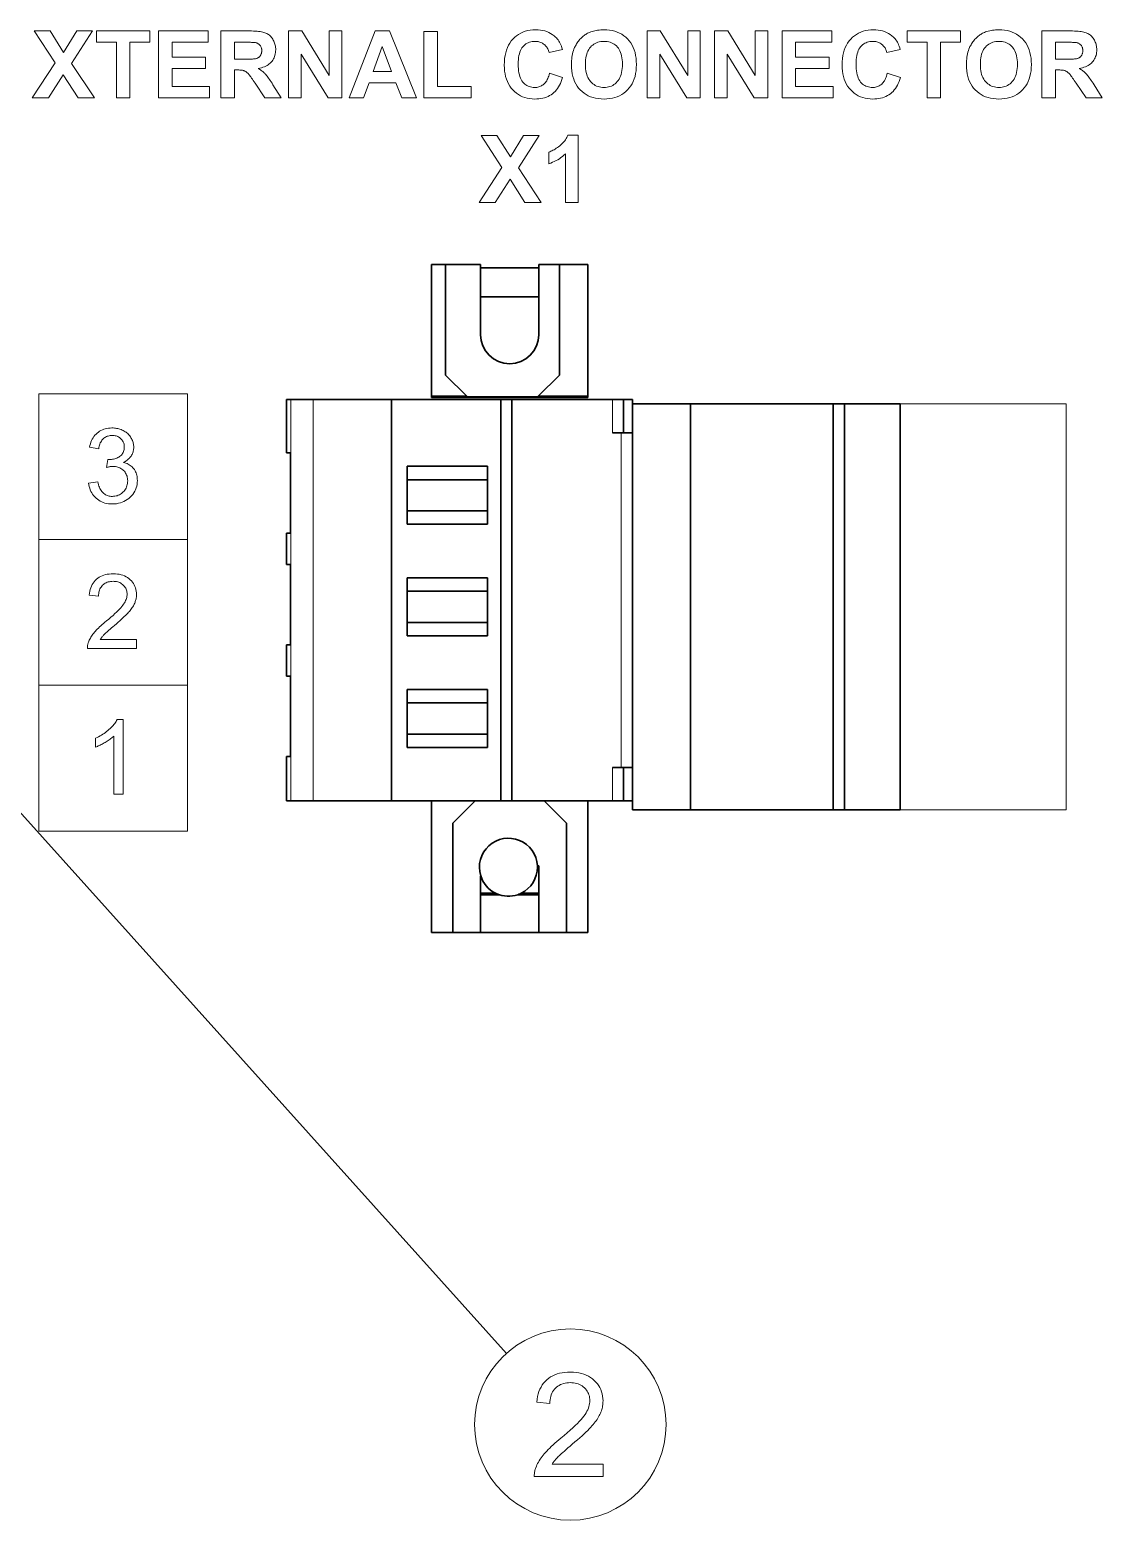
# Model space of a CAD drawing. Extents: x 23 to 417, y 3 to 294.
# Drawn here: x 297.1 to 333.2, y 121.8 to 171.9 of the extents above; entities that cross this region are included whole.
import ezdxf

# ---------------------------------------------------------------- set-up
doc = ezdxf.new("R2010")
doc.units = 0

msp = doc.modelspace()

# ---------------------------------------------------------------- linework, layer by layer
at = {"color": 7, "lineweight": 35, "ltscale": 0.011763}
msp.add_line((310.632, 164.003), (311.103, 164.003), dxfattribs=at)
at = {"color": 7, "lineweight": 35, "ltscale": 0.110625}
for p, q in [((310.632, 164.003), (310.632, 159.578)), ((315.882, 164.003), (315.882, 159.578)), ((310.632, 145.974), (310.632, 141.549)), ((315.882, 145.974), (315.882, 141.549))]:
    msp.add_line(p, q, dxfattribs=at)
at = {"color": 7, "lineweight": 35, "ltscale": 0.029486}
msp.add_line((312.282, 164.003), (311.103, 164.003), dxfattribs=at)
at = {"color": 7, "lineweight": 35, "ltscale": 0.09282}
for p, q in [((311.103, 164.003), (311.103, 160.291)), ((314.928, 164.003), (314.928, 160.291))]:
    msp.add_line(p, q, dxfattribs=at)
at = {"color": 7, "lineweight": 35, "ltscale": 0.05887}
for p, q in [((312.282, 164.003), (312.282, 161.649)), ((314.232, 164.003), (314.232, 161.649))]:
    msp.add_line(p, q, dxfattribs=at)
at = {"color": 7, "lineweight": 35, "ltscale": 0.04875}
for p, q in [((314.232, 163.899), (312.282, 163.899)), ((314.232, 162.924), (312.282, 162.924)), ((319.332, 159.324), (317.382, 159.324)), ((309.807, 157.224), (309.807, 155.274)), ((312.507, 157.224), (312.507, 155.274)), ((309.807, 153.474), (309.807, 151.524)), ((312.507, 153.474), (312.507, 151.524)), ((309.807, 149.724), (309.807, 147.774)), ((312.507, 149.724), (312.507, 147.774)), ((319.332, 145.674), (317.382, 145.674)), ((314.232, 141.549), (312.282, 141.549))]:
    msp.add_line(p, q, dxfattribs=at)
at = {"color": 7, "lineweight": 35, "ltscale": 0.017389}
msp.add_line((314.928, 164.003), (314.232, 164.003), dxfattribs=at)
at = {"color": 7, "lineweight": 35, "ltscale": 0.023862}
msp.add_line((314.928, 164.003), (315.882, 164.003), dxfattribs=at)
at = {"color": 7, "lineweight": 35, "ltscale": 0.025181}
for p, q in [((311.815, 159.578), (311.103, 160.291)), ((314.216, 159.578), (314.928, 160.291))]:
    msp.add_line(p, q, dxfattribs=at)
at = {"color": 7, "lineweight": 13, "ltscale": 0.125}
for p, q in [((297.434, 159.665), (302.434, 159.665)), ((297.434, 154.763), (302.434, 154.763)), ((297.434, 149.862), (302.434, 149.862)), ((297.434, 144.96), (302.434, 144.96))]:
    msp.add_line(p, q, dxfattribs=at)
at = {"color": 7, "lineweight": 13, "ltscale": 0.367633}
for p, q in [((297.434, 159.665), (297.434, 144.96)), ((302.434, 159.665), (302.434, 144.96))]:
    msp.add_line(p, q, dxfattribs=at)
at = {"color": 7, "lineweight": 35, "ltscale": 0.00378}
for p, q in [((305.908, 159.474), (305.757, 159.474)), ((305.908, 145.974), (305.757, 145.974))]:
    msp.add_line(p, q, dxfattribs=at)
at = {"color": 7, "lineweight": 35, "ltscale": 0.028125}
for p, q in [((305.757, 158.349), (305.757, 159.474)), ((317.082, 158.349), (317.082, 159.474)), ((317.082, 147.099), (317.082, 145.974))]:
    msp.add_line(p, q, dxfattribs=at)
at = {"color": 7, "lineweight": 35, "ltscale": 0.018719}
for p, q in [((305.908, 159.474), (306.657, 159.474)), ((305.908, 145.974), (306.657, 145.974))]:
    msp.add_line(p, q, dxfattribs=at)
at = {"color": 7, "lineweight": 13, "ltscale": 0.3375}
for p, q in [((305.908, 159.474), (305.908, 145.974)), ((306.657, 159.474), (306.657, 145.974))]:
    msp.add_line(p, q, dxfattribs=at)
at = {"color": 7, "lineweight": 35, "ltscale": 0.065625}
for p, q in [((309.282, 159.474), (306.657, 159.474)), ((309.282, 145.974), (306.657, 145.974))]:
    msp.add_line(p, q, dxfattribs=at)
at = {"color": 7, "lineweight": 35, "ltscale": 0.091875}
for p, q in [((312.957, 159.474), (309.282, 159.474)), ((312.957, 145.974), (309.282, 145.974)), ((311.345, 141.549), (311.345, 145.224)), ((315.17, 141.549), (315.17, 145.224))]:
    msp.add_line(p, q, dxfattribs=at)
at = {"color": 7, "lineweight": 35, "ltscale": 0.3375}
for p, q in [((309.282, 159.474), (309.282, 145.974)), ((312.957, 159.474), (312.957, 145.974)), ((313.332, 159.474), (313.332, 145.974))]:
    msp.add_line(p, q, dxfattribs=at)
at = {"color": 7, "lineweight": 35, "ltscale": 0.029568}
msp.add_line((310.632, 159.578), (311.815, 159.578), dxfattribs=at)
at = {"color": 7, "lineweight": 35, "ltscale": 0.000944519}
for p, q in [((310.632, 159.578), (310.632, 159.541)), ((315.882, 159.578), (315.882, 159.541))]:
    msp.add_line(p, q, dxfattribs=at)
at = {"color": 7, "lineweight": 35, "ltscale": 0.13125}
msp.add_line((310.632, 159.541), (315.882, 159.541), dxfattribs=at)
at = {"color": 7, "lineweight": 35, "ltscale": 0.000727488}
for p, q in [((311.815, 159.578), (311.836, 159.558)), ((314.216, 159.578), (314.195, 159.558))]:
    msp.add_line(p, q, dxfattribs=at)
at = {"color": 7, "lineweight": 35, "ltscale": 0.058986}
msp.add_line((311.836, 159.558), (314.195, 159.558), dxfattribs=at)
at = {"color": 7, "lineweight": 35, "ltscale": 0.009375}
for p, q in [((313.332, 159.474), (312.957, 159.474)), ((316.707, 159.474), (317.082, 159.474)), ((324.507, 159.324), (324.132, 159.324)), ((317.007, 158.349), (317.382, 158.349)), ((317.007, 147.099), (317.382, 147.099)), ((313.332, 145.974), (312.957, 145.974)), ((316.707, 145.974), (317.082, 145.974)), ((324.507, 145.674), (324.132, 145.674))]:
    msp.add_line(p, q, dxfattribs=at)
at = {"color": 7, "lineweight": 35, "ltscale": 0.084375}
msp.add_line((316.707, 159.474), (313.332, 159.474), dxfattribs=at)
at = {"color": 7, "lineweight": 35, "ltscale": 0.041667}
msp.add_line((314.216, 159.578), (315.882, 159.578), dxfattribs=at)
at = {"color": 7, "lineweight": 13, "ltscale": 0.028125}
for p, q in [((316.707, 158.349), (316.707, 159.474)), ((316.707, 147.099), (316.707, 145.974))]:
    msp.add_line(p, q, dxfattribs=at)
at = {"color": 7, "lineweight": 35, "ltscale": 0.0075}
for p, q in [((317.382, 159.474), (317.082, 159.474)), ((317.007, 158.349), (316.707, 158.349)), ((317.007, 147.099), (316.707, 147.099)), ((317.382, 145.974), (317.082, 145.974))]:
    msp.add_line(p, q, dxfattribs=at)
at = {"color": 7, "lineweight": 35, "ltscale": 0.00375}
msp.add_line((317.382, 159.324), (317.382, 159.474), dxfattribs=at)
at = {"color": 7, "lineweight": 35, "ltscale": 0.024375}
msp.add_line((317.382, 159.324), (317.382, 158.349), dxfattribs=at)
at = {"color": 7, "lineweight": 35, "ltscale": 0.12}
for p, q in [((324.132, 159.324), (319.332, 159.324)), ((324.132, 145.674), (319.332, 145.674))]:
    msp.add_line(p, q, dxfattribs=at)
at = {"color": 7, "lineweight": 35, "ltscale": 0.34125}
for p, q in [((319.332, 159.324), (319.332, 145.674)), ((324.132, 159.324), (324.132, 145.674)), ((324.507, 159.324), (324.507, 145.674)), ((326.382, 159.324), (326.382, 145.674))]:
    msp.add_line(p, q, dxfattribs=at)
at = {"color": 7, "lineweight": 35, "ltscale": 0.046875}
for p, q in [((326.382, 159.324), (324.507, 159.324)), ((326.382, 145.674), (324.507, 145.674))]:
    msp.add_line(p, q, dxfattribs=at)
at = {"color": 7, "lineweight": 13, "ltscale": 0.139345}
for p, q in [((326.382, 159.324), (331.956, 159.324)), ((331.956, 145.674), (326.382, 145.674))]:
    msp.add_line(p, q, dxfattribs=at)
at = {"color": 7, "lineweight": 13, "ltscale": 0.34125}
for p, q in [((326.382, 159.324), (326.382, 145.674)), ((331.956, 145.674), (331.956, 159.324))]:
    msp.add_line(p, q, dxfattribs=at)
at = {"color": 7, "lineweight": 35, "ltscale": 0.016875}
msp.add_line((305.757, 158.349), (305.757, 157.674), dxfattribs=at)
at = {"color": 7, "lineweight": 13, "ltscale": 0.28125}
msp.add_line((317.007, 158.349), (317.007, 147.099), dxfattribs=at)
at = {"color": 7, "lineweight": 35, "ltscale": 0.28125}
msp.add_line((317.382, 158.349), (317.382, 147.099), dxfattribs=at)
at = {"color": 7, "lineweight": 35, "ltscale": 0.003401}
for p, q in [((305.757, 157.674), (305.893, 157.674)), ((305.757, 154.974), (305.893, 154.974)), ((305.757, 153.924), (305.893, 153.924)), ((305.757, 151.224), (305.893, 151.224)), ((305.757, 150.174), (305.893, 150.174)), ((305.757, 147.474), (305.893, 147.474))]:
    msp.add_line(p, q, dxfattribs=at)
at = {"color": 7, "lineweight": 35, "ltscale": 0.0675}
for p, q in [((305.893, 157.674), (305.893, 154.974)), ((309.807, 157.224), (312.507, 157.224)), ((309.807, 156.774), (312.507, 156.774)), ((309.807, 155.724), (312.507, 155.724)), ((309.807, 155.274), (312.507, 155.274)), ((305.893, 153.924), (305.893, 151.224)), ((309.807, 153.474), (312.507, 153.474)), ((309.807, 153.024), (312.507, 153.024)), ((309.807, 151.974), (312.507, 151.974)), ((309.807, 151.524), (312.507, 151.524)), ((305.893, 150.174), (305.893, 147.474)), ((309.807, 149.724), (312.507, 149.724)), ((309.807, 149.274), (312.507, 149.274)), ((309.807, 148.224), (312.507, 148.224)), ((309.807, 147.774), (312.507, 147.774))]:
    msp.add_line(p, q, dxfattribs=at)
at = {"color": 7, "lineweight": 35, "ltscale": 0.02625}
for p, q in [((305.757, 154.974), (305.757, 153.924)), ((305.757, 151.224), (305.757, 150.174))]:
    msp.add_line(p, q, dxfattribs=at)
at = {"color": 7, "lineweight": 13}
msp.add_line((294.685, 147.955), (313.147, 127.405), dxfattribs=at)
at = {"color": 7, "lineweight": 35, "ltscale": 0.0375}
msp.add_line((305.757, 147.474), (305.757, 145.974), dxfattribs=at)
at = {"color": 7, "lineweight": 35, "ltscale": 0.035625}
msp.add_line((317.382, 147.099), (317.382, 145.674), dxfattribs=at)
at = {"color": 7, "lineweight": 35, "ltscale": 0.026517}
for p, q in [((312.095, 145.974), (311.345, 145.224)), ((314.42, 145.974), (315.17, 145.224))]:
    msp.add_line(p, q, dxfattribs=at)
at = {"color": 7, "lineweight": 35, "ltscale": 0.027187}
msp.add_line((313.332, 145.974), (314.42, 145.974), dxfattribs=at)
at = {"color": 7, "lineweight": 35, "ltscale": 0.036563}
msp.add_line((314.42, 145.974), (315.882, 145.974), dxfattribs=at)
at = {"color": 7, "lineweight": 35, "ltscale": 0.020625}
msp.add_line((316.707, 145.974), (315.882, 145.974), dxfattribs=at)
at = {"color": 7, "lineweight": 35, "ltscale": 0.001099}
msp.add_line((314.232, 143.799), (314.188, 143.799), dxfattribs=at)
at = {"color": 7, "lineweight": 35, "ltscale": 0.00128}
msp.add_line((314.19, 143.747), (314.188, 143.799), dxfattribs=at)
at = {"color": 7, "lineweight": 35, "ltscale": 0.05625}
msp.add_line((314.232, 141.549), (314.232, 143.799), dxfattribs=at)
at = {"color": 7, "lineweight": 35, "ltscale": 0.047842}
msp.add_line((312.282, 143.462), (312.282, 141.549), dxfattribs=at)
at = {"color": 7, "lineweight": 35, "ltscale": 0.012495}
msp.add_line((312.782, 142.874), (312.282, 142.874), dxfattribs=at)
at = {"color": 7, "lineweight": 35, "ltscale": 0.01358}
msp.add_line((312.282, 142.854), (312.825, 142.854), dxfattribs=at)
at = {"color": 7, "lineweight": 35, "ltscale": 0.015518}
msp.add_line((312.903, 142.824), (312.282, 142.824), dxfattribs=at)
at = {"color": 7, "lineweight": 35, "ltscale": 0.001196}
msp.add_line((312.825, 142.854), (312.782, 142.874), dxfattribs=at)
at = {"color": 7, "lineweight": 35, "ltscale": 0.017648}
msp.add_line((314.232, 142.824), (313.526, 142.824), dxfattribs=at)
at = {"color": 7, "lineweight": 35, "ltscale": 0.001195}
msp.add_line((313.604, 142.854), (313.647, 142.874), dxfattribs=at)
at = {"color": 7, "lineweight": 35, "ltscale": 0.01571}
msp.add_line((313.604, 142.854), (314.232, 142.854), dxfattribs=at)
at = {"color": 7, "lineweight": 35, "ltscale": 0.014627}
msp.add_line((314.232, 142.874), (313.647, 142.874), dxfattribs=at)
at = {"color": 7, "lineweight": 35, "ltscale": 0.017812}
msp.add_line((310.632, 141.549), (311.345, 141.549), dxfattribs=at)
at = {"color": 7, "lineweight": 35, "ltscale": 0.023438}
for p, q in [((311.345, 141.549), (312.282, 141.549)), ((314.232, 141.549), (315.17, 141.549))]:
    msp.add_line(p, q, dxfattribs=at)
at = {"color": 7, "lineweight": 35, "ltscale": 0.017813}
msp.add_line((315.17, 141.549), (315.882, 141.549), dxfattribs=at)
at = {"color": 7, "lineweight": 13}
for points in [[(297.211, 169.61), (297.98, 170.784), (297.283, 171.86), (297.814, 171.86), (298.265, 171.137), (298.707, 171.86), (299.234, 171.86), (298.534, 170.767), (299.303, 169.61), (298.755, 169.61), (298.256, 170.388), (297.756, 169.61)], [(300.043, 169.61), (300.043, 171.479), (299.375, 171.479), (299.375, 171.86), (301.163, 171.86), (301.163, 171.479), (300.497, 171.479), (300.497, 169.61)], [(301.456, 169.61), (301.456, 171.86), (303.125, 171.86), (303.125, 171.479), (301.911, 171.479), (301.911, 170.98), (303.04, 170.98), (303.04, 170.601), (301.911, 170.601), (301.911, 169.989), (303.168, 169.989), (303.168, 169.61)], [(303.554, 169.61), (303.554, 171.86), (304.511, 171.86), (304.581, 171.859), (304.647, 171.857), (304.709, 171.854), (304.768, 171.85), (304.822, 171.845), (304.872, 171.838), (304.919, 171.83), (304.961, 171.821), (305, 171.811), (305.035, 171.799), (305.067, 171.786), (305.097, 171.771), (305.127, 171.754), (305.155, 171.736), (305.182, 171.715), (305.207, 171.692), (305.232, 171.668), (305.254, 171.642), (305.276, 171.614), (305.296, 171.584), (305.315, 171.552), (305.332, 171.52), (305.346, 171.486), (305.359, 171.452), (305.37, 171.417), (305.379, 171.381), (305.386, 171.345), (305.391, 171.307), (305.394, 171.268), (305.395, 171.229), (305.393, 171.179), (305.389, 171.131), (305.381, 171.085), (305.371, 171.04), (305.357, 170.998), (305.341, 170.957), (305.322, 170.918), (305.299, 170.88), (305.274, 170.845), (305.246, 170.811), (305.214, 170.779), (305.18, 170.75), (305.143, 170.723), (305.103, 170.698), (305.06, 170.676), (305.014, 170.657), (304.965, 170.64), (304.913, 170.625), (304.858, 170.613), (304.801, 170.603), (304.83, 170.585), (304.857, 170.568), (304.884, 170.55), (304.91, 170.531), (304.935, 170.513), (304.959, 170.494), (304.982, 170.474), (305.003, 170.454), (305.024, 170.434), (305.044, 170.414), (305.064, 170.392), (305.085, 170.366), (305.107, 170.338), (305.131, 170.306), (305.156, 170.271), (305.183, 170.233), (305.211, 170.192), (305.24, 170.147), (305.271, 170.1), (305.302, 170.049), (305.577, 169.61), (305.034, 169.61), (304.705, 170.099), (304.672, 170.15), (304.64, 170.197), (304.61, 170.239), (304.583, 170.278), (304.558, 170.313), (304.535, 170.344), (304.515, 170.372), (304.496, 170.395), (304.48, 170.415), (304.466, 170.43), (304.453, 170.443), (304.44, 170.456), (304.427, 170.467), (304.413, 170.478), (304.4, 170.488), (304.386, 170.497), (304.372, 170.505), (304.358, 170.512), (304.344, 170.518), (304.329, 170.524), (304.314, 170.529), (304.297, 170.533), (304.279, 170.537), (304.258, 170.54), (304.236, 170.543), (304.212, 170.545), (304.187, 170.547), (304.16, 170.548), (304.131, 170.549), (304.101, 170.549), (304.009, 170.549), (304.009, 169.61)], [(305.827, 169.61), (305.827, 171.86), (306.269, 171.86), (307.19, 170.357), (307.19, 171.86), (307.612, 171.86), (307.612, 169.61), (307.157, 169.61), (306.249, 171.077), (306.249, 169.61)], [(310.122, 169.61), (309.628, 169.61), (309.431, 170.121), (308.532, 170.121), (308.346, 169.61), (307.864, 169.61), (308.74, 171.86), (309.221, 171.86)], [(314.596, 170.437), (315.036, 170.297), (315.015, 170.226), (314.99, 170.158), (314.963, 170.093), (314.934, 170.033), (314.901, 169.976), (314.866, 169.924), (314.828, 169.875), (314.788, 169.829), (314.745, 169.788), (314.699, 169.75), (314.651, 169.716), (314.6, 169.686), (314.546, 169.659), (314.491, 169.636), (314.432, 169.616), (314.371, 169.6), (314.307, 169.587), (314.241, 169.579), (314.173, 169.573), (314.101, 169.571), (314.013, 169.574), (313.929, 169.584), (313.847, 169.599), (313.768, 169.62), (313.693, 169.648), (313.621, 169.682), (313.552, 169.721), (313.487, 169.767), (313.424, 169.819), (313.365, 169.878), (313.31, 169.941), (313.261, 170.009), (313.218, 170.082), (313.18, 170.159), (313.148, 170.24), (313.122, 170.326), (313.102, 170.416), (313.088, 170.511), (313.079, 170.611), (313.076, 170.715), (313.079, 170.825), (313.088, 170.929), (313.102, 171.029), (313.123, 171.124), (313.149, 171.214), (313.181, 171.299), (313.218, 171.378), (313.262, 171.453), (313.311, 171.523), (313.366, 171.587), (313.426, 171.646), (313.49, 171.699), (313.557, 171.746), (313.628, 171.786), (313.702, 171.82), (313.78, 171.848), (313.862, 171.87), (313.947, 171.886), (314.036, 171.895), (314.129, 171.898), (314.21, 171.896), (314.288, 171.888), (314.363, 171.876), (314.435, 171.859), (314.503, 171.837), (314.569, 171.81), (314.631, 171.779), (314.69, 171.742), (314.747, 171.7), (314.8, 171.654), (314.83, 171.624), (314.858, 171.591), (314.885, 171.556), (314.91, 171.519), (314.934, 171.478), (314.956, 171.436), (314.977, 171.39), (314.996, 171.343), (315.014, 171.292), (315.03, 171.24), (314.58, 171.132), (314.571, 171.167), (314.561, 171.199), (314.549, 171.231), (314.534, 171.26), (314.519, 171.289), (314.501, 171.316), (314.482, 171.341), (314.461, 171.365), (314.438, 171.388), (314.414, 171.409), (314.388, 171.428), (314.361, 171.445), (314.333, 171.46), (314.304, 171.473), (314.274, 171.485), (314.242, 171.494), (314.21, 171.501), (314.176, 171.506), (314.142, 171.509), (314.106, 171.51), (314.057, 171.508), (314.01, 171.503), (313.964, 171.494), (313.921, 171.481), (313.879, 171.465), (313.84, 171.445), (313.802, 171.422), (313.766, 171.395), (313.732, 171.364), (313.7, 171.33), (313.67, 171.292), (313.644, 171.25), (313.621, 171.202), (313.6, 171.151), (313.583, 171.095), (313.569, 171.035), (313.558, 170.97), (313.551, 170.901), (313.546, 170.827), (313.544, 170.749), (313.546, 170.666), (313.55, 170.588), (313.558, 170.515), (313.569, 170.447), (313.583, 170.383), (313.6, 170.325), (313.62, 170.272), (313.643, 170.223), (313.669, 170.179), (313.698, 170.141), (313.729, 170.106), (313.763, 170.076), (313.798, 170.048), (313.835, 170.025), (313.874, 170.005), (313.915, 169.989), (313.958, 169.976), (314.002, 169.967), (314.049, 169.962), (314.097, 169.96), (314.133, 169.961), (314.167, 169.964), (314.201, 169.97), (314.234, 169.978), (314.265, 169.988), (314.296, 170.001), (314.326, 170.016), (314.354, 170.033), (314.382, 170.053), (314.408, 170.075), (314.434, 170.099), (314.458, 170.126), (314.48, 170.156), (314.501, 170.188), (314.52, 170.223), (314.538, 170.26), (314.555, 170.301), (314.57, 170.343), (314.584, 170.389)], [(315.334, 170.721), (315.335, 170.789), (315.338, 170.854), (315.343, 170.917), (315.35, 170.978), (315.36, 171.037), (315.371, 171.094), (315.384, 171.148), (315.4, 171.2), (315.417, 171.25), (315.437, 171.298), (315.453, 171.332), (315.47, 171.365), (315.488, 171.398), (315.507, 171.43), (315.527, 171.461), (315.549, 171.492), (315.572, 171.521), (315.595, 171.55), (315.62, 171.579), (315.646, 171.607), (315.673, 171.633), (315.7, 171.658), (315.728, 171.682), (315.756, 171.705), (315.785, 171.725), (315.815, 171.745), (315.844, 171.763), (315.875, 171.78), (315.906, 171.795), (315.937, 171.809), (315.98, 171.826), (316.024, 171.841), (316.069, 171.855), (316.116, 171.866), (316.163, 171.876), (316.213, 171.884), (316.263, 171.89), (316.315, 171.895), (316.368, 171.897), (316.422, 171.898), (316.52, 171.895), (316.613, 171.886), (316.703, 171.87), (316.788, 171.849), (316.87, 171.821), (316.947, 171.787), (317.021, 171.747), (317.09, 171.701), (317.156, 171.648), (317.218, 171.59), (317.275, 171.526), (317.325, 171.457), (317.37, 171.383), (317.409, 171.304), (317.442, 171.221), (317.469, 171.133), (317.489, 171.04), (317.504, 170.942), (317.513, 170.839), (317.516, 170.732), (317.513, 170.625), (317.504, 170.523), (317.49, 170.426), (317.469, 170.334), (317.442, 170.246), (317.41, 170.163), (317.371, 170.085), (317.327, 170.012), (317.276, 169.943), (317.22, 169.879), (317.159, 169.821), (317.094, 169.768), (317.024, 169.722), (316.951, 169.682), (316.874, 169.648), (316.793, 169.621), (316.708, 169.599), (316.618, 169.584), (316.525, 169.574), (316.428, 169.571), (316.33, 169.574), (316.236, 169.584), (316.146, 169.599), (316.06, 169.62), (315.978, 169.648), (315.9, 169.682), (315.826, 169.721), (315.757, 169.767), (315.691, 169.819), (315.63, 169.878), (315.574, 169.941), (315.523, 170.009), (315.479, 170.082), (315.44, 170.16), (315.408, 170.242), (315.381, 170.328), (315.361, 170.419), (315.346, 170.515), (315.337, 170.616)], [(317.875, 169.61), (317.875, 171.86), (318.318, 171.86), (319.238, 170.357), (319.238, 171.86), (319.66, 171.86), (319.66, 169.61), (319.205, 169.61), (318.298, 171.077), (318.298, 169.61)], [(320.145, 169.61), (320.145, 171.86), (320.587, 171.86), (321.508, 170.357), (321.508, 171.86), (321.93, 171.86), (321.93, 169.61), (321.475, 169.61), (320.568, 171.077), (320.568, 169.61)], [(322.411, 169.61), (322.411, 171.86), (324.079, 171.86), (324.079, 171.479), (322.865, 171.479), (322.865, 170.98), (323.995, 170.98), (323.995, 170.601), (322.865, 170.601), (322.865, 169.989), (324.122, 169.989), (324.122, 169.61)], [(325.947, 170.437), (326.387, 170.297), (326.366, 170.226), (326.342, 170.158), (326.315, 170.093), (326.285, 170.033), (326.253, 169.976), (326.218, 169.924), (326.18, 169.875), (326.139, 169.829), (326.096, 169.788), (326.051, 169.75), (326.002, 169.716), (325.951, 169.686), (325.898, 169.659), (325.842, 169.636), (325.783, 169.616), (325.722, 169.6), (325.659, 169.587), (325.593, 169.579), (325.524, 169.573), (325.453, 169.571), (325.365, 169.574), (325.28, 169.584), (325.198, 169.599), (325.12, 169.62), (325.044, 169.648), (324.972, 169.682), (324.904, 169.721), (324.838, 169.767), (324.775, 169.819), (324.716, 169.878), (324.661, 169.941), (324.612, 170.009), (324.569, 170.082), (324.531, 170.159), (324.5, 170.24), (324.474, 170.326), (324.453, 170.416), (324.439, 170.511), (324.43, 170.611), (324.427, 170.715), (324.43, 170.825), (324.439, 170.929), (324.454, 171.029), (324.474, 171.124), (324.5, 171.214), (324.532, 171.299), (324.57, 171.378), (324.613, 171.453), (324.662, 171.523), (324.718, 171.587), (324.777, 171.646), (324.841, 171.699), (324.908, 171.746), (324.979, 171.786), (325.053, 171.82), (325.131, 171.848), (325.213, 171.87), (325.299, 171.886), (325.388, 171.895), (325.48, 171.898), (325.561, 171.896), (325.639, 171.888), (325.714, 171.876), (325.786, 171.859), (325.854, 171.837), (325.92, 171.81), (325.982, 171.779), (326.042, 171.742), (326.098, 171.7), (326.151, 171.654), (326.181, 171.624), (326.209, 171.591), (326.236, 171.556), (326.262, 171.519), (326.285, 171.478), (326.308, 171.436), (326.328, 171.39), (326.348, 171.343), (326.365, 171.292), (326.381, 171.24), (325.932, 171.132), (325.923, 171.167), (325.912, 171.199), (325.9, 171.231), (325.886, 171.26), (325.87, 171.289), (325.852, 171.316), (325.833, 171.341), (325.812, 171.365), (325.79, 171.388), (325.765, 171.409), (325.739, 171.428), (325.712, 171.445), (325.684, 171.46), (325.655, 171.473), (325.625, 171.485), (325.594, 171.494), (325.561, 171.501), (325.528, 171.506), (325.493, 171.509), (325.457, 171.51), (325.408, 171.508), (325.361, 171.503), (325.316, 171.494), (325.272, 171.481), (325.231, 171.465), (325.191, 171.445), (325.153, 171.422), (325.117, 171.395), (325.083, 171.364), (325.051, 171.33), (325.022, 171.292), (324.995, 171.25), (324.972, 171.202), (324.952, 171.151), (324.935, 171.095), (324.921, 171.035), (324.91, 170.97), (324.902, 170.901), (324.897, 170.827), (324.896, 170.749), (324.897, 170.666), (324.902, 170.588), (324.909, 170.515), (324.92, 170.447), (324.934, 170.383), (324.951, 170.325), (324.971, 170.272), (324.994, 170.223), (325.02, 170.179), (325.049, 170.141), (325.081, 170.106), (325.114, 170.076), (325.149, 170.048), (325.187, 170.025), (325.226, 170.005), (325.266, 169.989), (325.309, 169.976), (325.354, 169.967), (325.4, 169.962), (325.448, 169.96), (325.484, 169.961), (325.519, 169.964), (325.552, 169.97), (325.585, 169.978), (325.617, 169.988), (325.647, 170.001), (325.677, 170.016), (325.705, 170.033), (325.733, 170.053), (325.76, 170.075), (325.785, 170.099), (325.809, 170.126), (325.831, 170.156), (325.852, 170.188), (325.872, 170.223), (325.89, 170.26), (325.906, 170.301), (325.921, 170.343), (325.935, 170.389)], [(327.284, 169.61), (327.284, 171.479), (326.616, 171.479), (326.616, 171.86), (328.404, 171.86), (328.404, 171.479), (327.738, 171.479), (327.738, 169.61)], [(328.605, 170.721), (328.606, 170.789), (328.609, 170.854), (328.614, 170.917), (328.622, 170.978), (328.631, 171.037), (328.642, 171.094), (328.656, 171.148), (328.671, 171.2), (328.688, 171.25), (328.708, 171.298), (328.724, 171.332), (328.741, 171.365), (328.759, 171.398), (328.778, 171.43), (328.799, 171.461), (328.82, 171.492), (328.843, 171.521), (328.867, 171.55), (328.892, 171.579), (328.918, 171.607), (328.944, 171.633), (328.972, 171.658), (328.999, 171.682), (329.028, 171.705), (329.057, 171.725), (329.086, 171.745), (329.116, 171.763), (329.146, 171.78), (329.177, 171.795), (329.208, 171.809), (329.251, 171.826), (329.295, 171.841), (329.34, 171.855), (329.387, 171.866), (329.435, 171.876), (329.484, 171.884), (329.534, 171.89), (329.586, 171.895), (329.639, 171.897), (329.693, 171.898), (329.791, 171.895), (329.884, 171.886), (329.974, 171.87), (330.059, 171.849), (330.141, 171.821), (330.219, 171.787), (330.292, 171.747), (330.362, 171.701), (330.427, 171.648), (330.489, 171.59), (330.546, 171.526), (330.597, 171.457), (330.641, 171.383), (330.68, 171.304), (330.713, 171.221), (330.74, 171.133), (330.761, 171.04), (330.776, 170.942), (330.785, 170.839), (330.788, 170.732), (330.785, 170.625), (330.776, 170.523), (330.761, 170.426), (330.74, 170.334), (330.714, 170.246), (330.681, 170.163), (330.643, 170.085), (330.598, 170.012), (330.548, 169.943), (330.491, 169.879), (330.43, 169.821), (330.365, 169.768), (330.296, 169.722), (330.223, 169.682), (330.145, 169.648), (330.064, 169.621), (329.979, 169.599), (329.89, 169.584), (329.797, 169.574), (329.699, 169.571), (329.601, 169.574), (329.507, 169.584), (329.417, 169.599), (329.331, 169.62), (329.249, 169.648), (329.171, 169.682), (329.098, 169.721), (329.028, 169.767), (328.963, 169.819), (328.901, 169.878), (328.845, 169.941), (328.795, 170.009), (328.75, 170.082), (328.712, 170.16), (328.679, 170.242), (328.653, 170.328), (328.632, 170.419), (328.617, 170.515), (328.608, 170.616)], [(331.144, 169.61), (331.144, 171.86), (332.1, 171.86), (332.17, 171.859), (332.236, 171.857), (332.299, 171.854), (332.357, 171.85), (332.411, 171.845), (332.462, 171.838), (332.508, 171.83), (332.551, 171.821), (332.589, 171.811), (332.624, 171.799), (332.656, 171.786), (332.687, 171.771), (332.716, 171.754), (332.744, 171.736), (332.771, 171.715), (332.797, 171.692), (332.821, 171.668), (332.844, 171.642), (332.865, 171.614), (332.886, 171.584), (332.904, 171.552), (332.921, 171.52), (332.936, 171.486), (332.949, 171.452), (332.959, 171.417), (332.968, 171.381), (332.975, 171.345), (332.98, 171.307), (332.983, 171.268), (332.984, 171.229), (332.982, 171.179), (332.978, 171.131), (332.971, 171.085), (332.96, 171.04), (332.947, 170.998), (332.93, 170.957), (332.911, 170.918), (332.889, 170.88), (332.863, 170.845), (332.835, 170.811), (332.804, 170.779), (332.77, 170.75), (332.732, 170.723), (332.692, 170.698), (332.649, 170.676), (332.603, 170.657), (332.554, 170.64), (332.503, 170.625), (332.448, 170.613), (332.39, 170.603), (332.419, 170.585), (332.447, 170.568), (332.474, 170.55), (332.5, 170.531), (332.524, 170.513), (332.548, 170.494), (332.571, 170.474), (332.593, 170.454), (332.614, 170.434), (332.633, 170.414), (332.653, 170.392), (332.674, 170.366), (332.697, 170.338), (332.721, 170.306), (332.746, 170.271), (332.772, 170.233), (332.8, 170.192), (332.829, 170.147), (332.86, 170.1), (332.892, 170.049), (333.167, 169.61), (332.623, 169.61), (332.295, 170.099), (332.261, 170.15), (332.229, 170.197), (332.2, 170.239), (332.173, 170.278), (332.147, 170.313), (332.125, 170.344), (332.104, 170.372), (332.086, 170.395), (332.069, 170.415), (332.055, 170.43), (332.042, 170.443), (332.029, 170.456), (332.016, 170.467), (332.003, 170.478), (331.989, 170.488), (331.975, 170.497), (331.961, 170.505), (331.947, 170.512), (331.933, 170.518), (331.919, 170.524), (331.904, 170.529), (331.887, 170.533), (331.868, 170.537), (331.848, 170.54), (331.826, 170.543), (331.802, 170.545), (331.776, 170.547), (331.749, 170.548), (331.721, 170.549), (331.69, 170.549), (331.598, 170.549), (331.598, 169.61)], [(304.009, 170.908), (304.345, 170.908), (304.408, 170.908), (304.466, 170.909), (304.519, 170.911), (304.567, 170.913), (304.61, 170.915), (304.649, 170.918), (304.682, 170.922), (304.711, 170.926), (304.734, 170.931), (304.753, 170.936), (304.769, 170.942), (304.784, 170.948), (304.799, 170.956), (304.812, 170.964), (304.826, 170.973), (304.838, 170.983), (304.85, 170.994), (304.861, 171.006), (304.871, 171.018), (304.88, 171.031), (304.889, 171.045), (304.897, 171.059), (304.904, 171.075), (304.91, 171.09), (304.915, 171.107), (304.919, 171.124), (304.922, 171.142), (304.925, 171.161), (304.926, 171.18), (304.926, 171.2), (304.926, 171.222), (304.924, 171.243), (304.921, 171.264), (304.917, 171.284), (304.911, 171.302), (304.905, 171.32), (304.897, 171.337), (304.888, 171.354), (304.877, 171.369), (304.866, 171.383), (304.853, 171.397), (304.84, 171.409), (304.825, 171.42), (304.809, 171.431), (304.793, 171.44), (304.775, 171.449), (304.757, 171.456), (304.737, 171.462), (304.716, 171.467), (304.695, 171.471), (304.681, 171.473), (304.664, 171.474), (304.642, 171.475), (304.615, 171.476), (304.584, 171.477), (304.549, 171.478), (304.509, 171.478), (304.465, 171.479), (304.416, 171.479), (304.363, 171.479), (304.009, 171.479)], [(310.375, 169.61), (310.375, 171.841), (310.829, 171.841), (310.829, 169.989), (311.959, 169.989), (311.959, 169.61)], [(315.802, 170.736), (315.804, 170.662), (315.809, 170.591), (315.818, 170.524), (315.83, 170.46), (315.846, 170.4), (315.866, 170.344), (315.888, 170.292), (315.915, 170.243), (315.945, 170.198), (315.978, 170.157), (316.015, 170.119), (316.053, 170.086), (316.093, 170.056), (316.135, 170.031), (316.179, 170.009), (316.225, 169.991), (316.272, 169.977), (316.322, 169.968), (316.373, 169.962), (316.427, 169.96), (316.48, 169.962), (316.531, 169.968), (316.581, 169.977), (316.628, 169.991), (316.674, 170.009), (316.718, 170.03), (316.759, 170.056), (316.799, 170.085), (316.837, 170.118), (316.872, 170.155), (316.906, 170.196), (316.935, 170.241), (316.961, 170.29), (316.984, 170.343), (317.003, 170.4), (317.019, 170.461), (317.031, 170.525), (317.04, 170.594), (317.045, 170.666), (317.047, 170.742), (317.045, 170.818), (317.04, 170.889), (317.031, 170.957), (317.02, 171.02), (317.004, 171.08), (316.986, 171.136), (316.964, 171.188), (316.938, 171.236), (316.909, 171.279), (316.877, 171.32), (316.842, 171.356), (316.805, 171.388), (316.765, 171.417), (316.724, 171.441), (316.68, 171.462), (316.634, 171.479), (316.585, 171.493), (316.535, 171.502), (316.482, 171.508), (316.427, 171.51), (316.372, 171.508), (316.319, 171.502), (316.268, 171.493), (316.219, 171.479), (316.173, 171.462), (316.129, 171.44), (316.087, 171.415), (316.047, 171.387), (316.009, 171.354), (315.974, 171.317), (315.941, 171.277), (315.912, 171.232), (315.886, 171.184), (315.864, 171.132), (315.845, 171.076), (315.829, 171.016), (315.817, 170.952), (315.809, 170.884), (315.804, 170.812)], [(329.073, 170.736), (329.075, 170.662), (329.08, 170.591), (329.089, 170.524), (329.102, 170.46), (329.117, 170.4), (329.137, 170.344), (329.16, 170.292), (329.186, 170.243), (329.216, 170.198), (329.25, 170.157), (329.286, 170.119), (329.324, 170.086), (329.364, 170.056), (329.406, 170.031), (329.45, 170.009), (329.496, 169.991), (329.544, 169.977), (329.593, 169.968), (329.645, 169.962), (329.698, 169.96), (329.751, 169.962), (329.803, 169.968), (329.852, 169.977), (329.9, 169.991), (329.945, 170.009), (329.989, 170.03), (330.031, 170.056), (330.07, 170.085), (330.108, 170.118), (330.144, 170.155), (330.177, 170.196), (330.207, 170.241), (330.233, 170.29), (330.255, 170.343), (330.274, 170.4), (330.29, 170.461), (330.302, 170.525), (330.311, 170.594), (330.316, 170.666), (330.318, 170.742), (330.316, 170.818), (330.311, 170.889), (330.303, 170.957), (330.291, 171.02), (330.276, 171.08), (330.257, 171.136), (330.235, 171.188), (330.209, 171.236), (330.181, 171.279), (330.148, 171.32), (330.113, 171.356), (330.076, 171.388), (330.037, 171.417), (329.995, 171.441), (329.951, 171.462), (329.905, 171.479), (329.856, 171.493), (329.806, 171.502), (329.753, 171.508), (329.698, 171.51), (329.643, 171.508), (329.59, 171.502), (329.539, 171.493), (329.491, 171.479), (329.444, 171.462), (329.4, 171.44), (329.358, 171.415), (329.318, 171.387), (329.281, 171.354), (329.245, 171.317), (329.213, 171.277), (329.183, 171.232), (329.158, 171.184), (329.135, 171.132), (329.116, 171.076), (329.101, 171.016), (329.089, 170.952), (329.08, 170.884), (329.075, 170.812)], [(331.598, 170.908), (331.934, 170.908), (331.997, 170.908), (332.055, 170.909), (332.108, 170.911), (332.156, 170.913), (332.2, 170.915), (332.238, 170.918), (332.271, 170.922), (332.3, 170.926), (332.324, 170.931), (332.342, 170.936), (332.358, 170.942), (332.374, 170.948), (332.388, 170.956), (332.402, 170.964), (332.415, 170.973), (332.427, 170.983), (332.439, 170.994), (332.45, 171.006), (332.46, 171.018), (332.47, 171.031), (332.479, 171.045), (332.486, 171.059), (332.493, 171.075), (332.499, 171.09), (332.504, 171.107), (332.508, 171.124), (332.512, 171.142), (332.514, 171.161), (332.515, 171.18), (332.516, 171.2), (332.515, 171.222), (332.513, 171.243), (332.51, 171.264), (332.506, 171.284), (332.501, 171.302), (332.494, 171.32), (332.486, 171.337), (332.477, 171.354), (332.467, 171.369), (332.455, 171.383), (332.443, 171.397), (332.429, 171.409), (332.414, 171.42), (332.399, 171.431), (332.382, 171.44), (332.365, 171.449), (332.346, 171.456), (332.326, 171.462), (332.306, 171.467), (332.284, 171.471), (332.271, 171.473), (332.253, 171.474), (332.231, 171.475), (332.204, 171.476), (332.174, 171.477), (332.138, 171.478), (332.098, 171.478), (332.054, 171.479), (332.006, 171.479), (331.953, 171.479), (331.598, 171.479)], [(309.285, 170.5), (308.975, 171.335), (308.671, 170.5)], [(312.227, 166.098), (312.996, 167.272), (312.299, 168.348), (312.83, 168.348), (313.281, 167.625), (313.723, 168.348), (314.25, 168.348), (313.55, 167.255), (314.319, 166.098), (313.771, 166.098), (313.272, 166.876), (312.772, 166.098)], [(315.56, 166.098), (315.129, 166.098), (315.129, 167.724), (315.081, 167.68), (315.031, 167.64), (314.98, 167.601), (314.926, 167.565), (314.872, 167.531), (314.815, 167.5), (314.757, 167.471), (314.697, 167.444), (314.635, 167.419), (314.572, 167.397), (314.572, 167.788), (314.606, 167.8), (314.641, 167.814), (314.676, 167.83), (314.712, 167.848), (314.748, 167.868), (314.785, 167.89), (314.822, 167.914), (314.861, 167.94), (314.899, 167.968), (314.939, 167.997), (314.977, 168.029), (315.013, 168.061), (315.046, 168.095), (315.077, 168.129), (315.106, 168.165), (315.132, 168.201), (315.155, 168.239), (315.176, 168.277), (315.194, 168.317), (315.21, 168.357), (315.56, 168.357)], [(299.109, 156.663), (299.416, 156.704), (299.428, 156.654), (299.44, 156.606), (299.455, 156.561), (299.47, 156.519), (299.488, 156.48), (299.506, 156.444), (299.527, 156.41), (299.548, 156.38), (299.572, 156.353), (299.596, 156.328), (299.622, 156.306), (299.649, 156.287), (299.677, 156.27), (299.707, 156.255), (299.737, 156.242), (299.769, 156.232), (299.801, 156.224), (299.835, 156.218), (299.87, 156.214), (299.906, 156.213), (299.948, 156.215), (299.99, 156.219), (300.03, 156.227), (300.068, 156.237), (300.105, 156.251), (300.141, 156.267), (300.176, 156.287), (300.209, 156.309), (300.241, 156.335), (300.271, 156.363), (300.3, 156.394), (300.325, 156.426), (300.348, 156.46), (300.367, 156.495), (300.383, 156.531), (300.397, 156.569), (300.407, 156.608), (300.415, 156.649), (300.419, 156.691), (300.421, 156.735), (300.419, 156.777), (300.415, 156.817), (300.408, 156.855), (300.399, 156.892), (300.386, 156.928), (300.371, 156.962), (300.353, 156.995), (300.332, 157.026), (300.309, 157.056), (300.283, 157.084), (300.254, 157.11), (300.224, 157.133), (300.193, 157.154), (300.16, 157.172), (300.126, 157.187), (300.09, 157.199), (300.052, 157.209), (300.014, 157.216), (299.973, 157.22), (299.931, 157.221), (299.913, 157.221), (299.895, 157.22), (299.875, 157.218), (299.855, 157.216), (299.834, 157.213), (299.812, 157.209), (299.789, 157.204), (299.765, 157.199), (299.74, 157.193), (299.715, 157.187), (299.749, 157.456), (299.755, 157.456), (299.761, 157.455), (299.766, 157.455), (299.771, 157.454), (299.777, 157.454), (299.781, 157.454), (299.786, 157.453), (299.79, 157.453), (299.794, 157.453), (299.798, 157.453), (299.837, 157.454), (299.875, 157.457), (299.912, 157.462), (299.949, 157.469), (299.985, 157.479), (300.019, 157.49), (300.054, 157.503), (300.087, 157.518), (300.119, 157.536), (300.151, 157.555), (300.181, 157.577), (300.208, 157.601), (300.231, 157.627), (300.252, 157.655), (300.269, 157.685), (300.283, 157.718), (300.294, 157.753), (300.302, 157.79), (300.307, 157.829), (300.308, 157.871), (300.307, 157.904), (300.304, 157.936), (300.298, 157.967), (300.29, 157.997), (300.28, 158.025), (300.267, 158.052), (300.252, 158.079), (300.235, 158.104), (300.216, 158.128), (300.194, 158.15), (300.17, 158.171), (300.146, 158.19), (300.119, 158.207), (300.092, 158.221), (300.063, 158.234), (300.033, 158.244), (300.001, 158.251), (299.969, 158.257), (299.934, 158.26), (299.899, 158.261), (299.864, 158.26), (299.83, 158.257), (299.797, 158.251), (299.765, 158.243), (299.735, 158.233), (299.705, 158.221), (299.677, 158.206), (299.651, 158.189), (299.625, 158.17), (299.6, 158.149), (299.577, 158.125), (299.556, 158.099), (299.536, 158.071), (299.519, 158.041), (299.502, 158.008), (299.488, 157.973), (299.475, 157.936), (299.464, 157.897), (299.455, 157.855), (299.447, 157.811), (299.14, 157.866), (299.153, 157.926), (299.168, 157.984), (299.187, 158.038), (299.208, 158.09), (299.232, 158.14), (299.259, 158.186), (299.289, 158.23), (299.322, 158.271), (299.357, 158.309), (299.396, 158.344), (299.437, 158.376), (299.479, 158.405), (299.524, 158.431), (299.571, 158.453), (299.62, 158.471), (299.67, 158.487), (299.723, 158.498), (299.777, 158.507), (299.834, 158.512), (299.892, 158.514), (299.933, 158.513), (299.973, 158.51), (300.012, 158.506), (300.051, 158.5), (300.089, 158.492), (300.126, 158.482), (300.163, 158.471), (300.199, 158.457), (300.234, 158.443), (300.269, 158.426), (300.303, 158.408), (300.335, 158.388), (300.365, 158.367), (300.394, 158.345), (300.421, 158.322), (300.446, 158.297), (300.47, 158.272), (300.493, 158.244), (300.513, 158.216), (300.532, 158.186), (300.55, 158.156), (300.565, 158.125), (300.579, 158.093), (300.591, 158.062), (300.601, 158.03), (300.609, 157.997), (300.615, 157.965), (300.62, 157.931), (300.623, 157.898), (300.624, 157.864), (300.623, 157.832), (300.62, 157.8), (300.616, 157.769), (300.61, 157.739), (300.602, 157.709), (300.592, 157.68), (300.581, 157.651), (300.568, 157.623), (300.553, 157.596), (300.537, 157.569), (300.518, 157.543), (300.499, 157.518), (300.477, 157.494), (300.454, 157.471), (300.429, 157.45), (300.402, 157.429), (300.374, 157.409), (300.344, 157.391), (300.312, 157.374), (300.279, 157.357), (300.323, 157.346), (300.364, 157.333), (300.403, 157.317), (300.441, 157.299), (300.476, 157.279), (300.51, 157.256), (300.541, 157.232), (300.571, 157.205), (300.598, 157.176), (300.624, 157.145), (300.647, 157.112), (300.668, 157.077), (300.686, 157.041), (300.702, 157.003), (300.716, 156.964), (300.727, 156.923), (300.735, 156.88), (300.741, 156.835), (300.745, 156.789), (300.746, 156.742), (300.744, 156.677), (300.737, 156.615), (300.725, 156.554), (300.708, 156.496), (300.687, 156.439), (300.66, 156.385), (300.629, 156.332), (300.594, 156.282), (300.553, 156.233), (300.508, 156.187), (300.459, 156.143), (300.407, 156.105), (300.353, 156.071), (300.296, 156.041), (300.237, 156.016), (300.176, 155.996), (300.112, 155.98), (300.045, 155.968), (299.976, 155.961), (299.904, 155.959), (299.839, 155.961), (299.777, 155.967), (299.717, 155.977), (299.659, 155.99), (299.603, 156.008), (299.549, 156.03), (299.498, 156.055), (299.449, 156.085), (299.402, 156.118), (299.357, 156.155), (299.316, 156.196), (299.278, 156.238), (299.244, 156.283), (299.213, 156.331), (299.187, 156.38), (299.164, 156.432), (299.145, 156.487), (299.129, 156.543), (299.117, 156.602)], [(300.721, 151.397), (300.721, 151.102), (299.068, 151.102), (299.068, 151.124), (299.069, 151.146), (299.07, 151.167), (299.072, 151.189), (299.076, 151.21), (299.08, 151.232), (299.085, 151.253), (299.09, 151.274), (299.097, 151.294), (299.104, 151.315), (299.118, 151.349), (299.132, 151.382), (299.149, 151.416), (299.167, 151.449), (299.186, 151.482), (299.207, 151.516), (299.23, 151.549), (299.254, 151.582), (299.279, 151.615), (299.306, 151.647), (299.335, 151.681), (299.367, 151.715), (299.401, 151.75), (299.437, 151.787), (299.476, 151.824), (299.518, 151.862), (299.561, 151.902), (299.608, 151.942), (299.657, 151.983), (299.708, 152.026), (299.787, 152.091), (299.86, 152.154), (299.929, 152.214), (299.992, 152.271), (300.049, 152.325), (300.102, 152.377), (300.149, 152.426), (300.191, 152.472), (300.227, 152.515), (300.259, 152.555), (300.286, 152.594), (300.31, 152.633), (300.332, 152.671), (300.35, 152.708), (300.366, 152.745), (300.379, 152.782), (300.389, 152.818), (300.396, 152.854), (300.401, 152.89), (300.402, 152.925), (300.401, 152.961), (300.397, 152.995), (300.39, 153.029), (300.381, 153.061), (300.369, 153.093), (300.355, 153.123), (300.338, 153.152), (300.318, 153.18), (300.296, 153.207), (300.271, 153.232), (300.245, 153.256), (300.216, 153.278), (300.186, 153.296), (300.154, 153.313), (300.121, 153.326), (300.086, 153.338), (300.05, 153.347), (300.012, 153.353), (299.972, 153.357), (299.931, 153.358), (299.888, 153.356), (299.846, 153.352), (299.806, 153.346), (299.768, 153.337), (299.732, 153.325), (299.697, 153.31), (299.664, 153.293), (299.633, 153.273), (299.604, 153.25), (299.577, 153.225), (299.551, 153.197), (299.529, 153.167), (299.509, 153.136), (299.491, 153.102), (299.476, 153.066), (299.464, 153.028), (299.455, 152.988), (299.448, 152.946), (299.443, 152.902), (299.442, 152.856), (299.126, 152.889), (299.135, 152.958), (299.146, 153.023), (299.162, 153.086), (299.181, 153.144), (299.204, 153.2), (299.23, 153.252), (299.259, 153.301), (299.293, 153.346), (299.33, 153.388), (299.37, 153.427), (299.414, 153.462), (299.461, 153.493), (299.51, 153.521), (299.563, 153.545), (299.618, 153.566), (299.676, 153.582), (299.737, 153.595), (299.801, 153.604), (299.868, 153.61), (299.938, 153.612), (300.009, 153.61), (300.076, 153.604), (300.14, 153.594), (300.202, 153.58), (300.26, 153.562), (300.316, 153.54), (300.368, 153.514), (300.418, 153.484), (300.464, 153.45), (300.508, 153.412), (300.548, 153.372), (300.583, 153.329), (300.615, 153.284), (300.642, 153.237), (300.665, 153.189), (300.684, 153.139), (300.699, 153.086), (300.709, 153.032), (300.715, 152.976), (300.717, 152.918), (300.717, 152.888), (300.715, 152.858), (300.712, 152.828), (300.708, 152.799), (300.702, 152.769), (300.695, 152.74), (300.687, 152.71), (300.678, 152.681), (300.668, 152.652), (300.656, 152.623), (300.643, 152.594), (300.628, 152.564), (300.612, 152.534), (300.594, 152.504), (300.574, 152.474), (300.553, 152.443), (300.53, 152.412), (300.506, 152.381), (300.48, 152.349), (300.452, 152.318), (300.422, 152.284), (300.388, 152.249), (300.35, 152.211), (300.308, 152.17), (300.263, 152.127), (300.214, 152.082), (300.161, 152.035), (300.104, 151.985), (300.043, 151.932), (299.979, 151.878), (299.926, 151.833), (299.876, 151.791), (299.831, 151.752), (299.79, 151.716), (299.752, 151.683), (299.719, 151.653), (299.689, 151.626), (299.664, 151.602), (299.642, 151.581), (299.624, 151.563), (299.609, 151.546), (299.594, 151.53), (299.58, 151.513), (299.566, 151.497), (299.553, 151.48), (299.54, 151.463), (299.528, 151.447), (299.516, 151.43), (299.505, 151.413), (299.495, 151.397)], [(300.264, 146.2), (299.957, 146.2), (299.957, 148.156), (299.934, 148.135), (299.91, 148.114), (299.884, 148.092), (299.857, 148.071), (299.829, 148.05), (299.799, 148.029), (299.768, 148.008), (299.735, 147.987), (299.701, 147.966), (299.666, 147.944), (299.63, 147.924), (299.596, 147.904), (299.561, 147.886), (299.528, 147.868), (299.495, 147.852), (299.463, 147.837), (299.432, 147.822), (299.402, 147.809), (299.372, 147.797), (299.343, 147.786), (299.343, 148.083), (299.394, 148.107), (299.443, 148.133), (299.492, 148.16), (299.539, 148.188), (299.584, 148.216), (299.629, 148.246), (299.672, 148.277), (299.713, 148.309), (299.754, 148.342), (299.793, 148.376), (299.831, 148.41), (299.866, 148.444), (299.899, 148.478), (299.929, 148.512), (299.958, 148.546), (299.984, 148.579), (300.008, 148.612), (300.029, 148.645), (300.049, 148.678), (300.066, 148.71), (300.264, 148.71)], [(316.398, 123.675), (316.398, 123.262), (314.085, 123.262), (314.084, 123.293), (314.085, 123.324), (314.087, 123.354), (314.09, 123.384), (314.095, 123.414), (314.1, 123.444), (314.107, 123.474), (314.115, 123.503), (314.124, 123.532), (314.135, 123.561), (314.153, 123.608), (314.174, 123.655), (314.197, 123.702), (314.222, 123.748), (314.25, 123.795), (314.279, 123.842), (314.31, 123.888), (314.344, 123.934), (314.38, 123.98), (314.418, 124.026), (314.458, 124.073), (314.502, 124.121), (314.55, 124.17), (314.601, 124.221), (314.655, 124.273), (314.713, 124.327), (314.775, 124.382), (314.84, 124.439), (314.908, 124.497), (314.98, 124.556), (315.09, 124.648), (315.193, 124.735), (315.289, 124.819), (315.377, 124.899), (315.458, 124.975), (315.531, 125.048), (315.597, 125.116), (315.656, 125.18), (315.707, 125.241), (315.751, 125.297), (315.789, 125.352), (315.823, 125.406), (315.853, 125.459), (315.879, 125.511), (315.901, 125.563), (315.919, 125.615), (315.933, 125.665), (315.943, 125.716), (315.949, 125.765), (315.952, 125.814), (315.95, 125.865), (315.944, 125.913), (315.935, 125.96), (315.922, 126.006), (315.906, 126.05), (315.886, 126.092), (315.862, 126.133), (315.835, 126.172), (315.804, 126.209), (315.769, 126.245), (315.731, 126.279), (315.691, 126.308), (315.649, 126.335), (315.605, 126.358), (315.558, 126.377), (315.51, 126.393), (315.459, 126.405), (315.406, 126.414), (315.35, 126.419), (315.293, 126.421), (315.232, 126.419), (315.173, 126.413), (315.118, 126.404), (315.064, 126.391), (315.013, 126.374), (314.965, 126.354), (314.919, 126.329), (314.875, 126.302), (314.834, 126.27), (314.796, 126.234), (314.761, 126.196), (314.729, 126.154), (314.701, 126.11), (314.676, 126.063), (314.656, 126.012), (314.639, 125.959), (314.625, 125.904), (314.616, 125.845), (314.61, 125.783), (314.607, 125.719), (314.166, 125.764), (314.177, 125.861), (314.194, 125.952), (314.215, 126.04), (314.242, 126.122), (314.274, 126.2), (314.31, 126.273), (314.352, 126.341), (314.399, 126.404), (314.45, 126.463), (314.507, 126.517), (314.568, 126.567), (314.634, 126.611), (314.703, 126.649), (314.776, 126.683), (314.854, 126.712), (314.935, 126.735), (315.021, 126.753), (315.111, 126.766), (315.204, 126.774), (315.302, 126.776), (315.401, 126.774), (315.495, 126.765), (315.585, 126.751), (315.672, 126.732), (315.753, 126.707), (315.831, 126.676), (315.904, 126.64), (315.974, 126.598), (316.039, 126.55), (316.1, 126.497), (316.155, 126.44), (316.205, 126.38), (316.249, 126.317), (316.287, 126.252), (316.32, 126.184), (316.346, 126.114), (316.367, 126.041), (316.381, 125.965), (316.39, 125.886), (316.393, 125.805), (316.392, 125.763), (316.39, 125.721), (316.385, 125.679), (316.379, 125.638), (316.372, 125.596), (316.362, 125.555), (316.351, 125.514), (316.338, 125.473), (316.324, 125.432), (316.307, 125.392), (316.289, 125.351), (316.268, 125.31), (316.245, 125.268), (316.22, 125.226), (316.193, 125.183), (316.163, 125.14), (316.131, 125.097), (316.097, 125.053), (316.061, 125.009), (316.022, 124.964), (315.979, 124.918), (315.932, 124.868), (315.879, 124.815), (315.82, 124.758), (315.757, 124.698), (315.688, 124.635), (315.614, 124.568), (315.534, 124.498), (315.449, 124.425), (315.359, 124.348), (315.285, 124.286), (315.216, 124.227), (315.152, 124.172), (315.094, 124.122), (315.042, 124.076), (314.995, 124.034), (314.954, 123.996), (314.918, 123.963), (314.888, 123.933), (314.863, 123.908), (314.841, 123.885), (314.82, 123.862), (314.8, 123.838), (314.781, 123.815), (314.763, 123.792), (314.745, 123.769), (314.728, 123.745), (314.712, 123.722), (314.696, 123.699), (314.681, 123.675)]]:
    msp.add_lwpolyline(points, close=True, dxfattribs=at)
msp.add_circle((315.296, 125.012), 3.216, dxfattribs=at)
at = {"color": 7, "lineweight": 35}
for centre, start, end in [((313.257, 161.649), 180, 0), ((313.215, 143.747), 3.0078, 197.0052), ((313.215, 143.747), 197.0053, 243.664), ((313.215, 143.747), 296.336, 360), ((313.215, 143.747), 246.4727, 288.643), ((313.215, 143.747), 288.643, 293.5273)]:
    msp.add_arc(centre, 0.975, start, end, dxfattribs=at)

doc.saveas('drawing.dxf')
